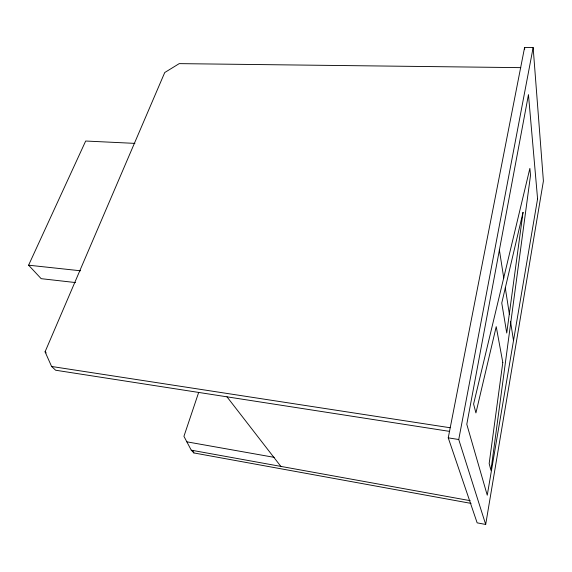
<?xml version="1.0" encoding="UTF-8"?>
<svg xmlns="http://www.w3.org/2000/svg" width="572" height="572" viewBox="0 0 572 572"><rect width="100%" height="100%" fill="white"/><g stroke="black" fill="none" stroke-linecap="round" stroke-linejoin="round"><path stroke-width="0.86" d="M485.685 524.46L543.4 181.045L533.147 47.576L524.581 47.54L448.248 437.852L477.148 522.844L485.685 524.46L458.737 439.511L533.147 47.576M198.684 392.385L183.934 436.322L191.255 450.178L193.901 452.945L471.063 503.396M449.528 431.374L55.634 370.227L51.602 366.473L45.066 351.823L164.736 72.53L179.222 63.628L520.756 67.646M75.49 282.561L41.17 278.671L28.6 265.193L85.678 141.027L134.899 143.379M28.6 265.193L80.581 270.792M51.602 366.473L450.042 427.734M448.248 437.852L458.737 439.511M186.837 441.827L274.217 457.357M191.255 450.178L470.191 500.672M45.066 351.823L46.218 352.91M226.984 396.825L280.859 466.394M192.685 450.65L193.901 452.945M499.392 250.028L503.775 278.178M505.283 287.852L509.395 314.235M510.489 321.271L513.506 340.619M524.581 47.54L524.724 49.171M502.802 362.519L489.167 463.542L490.948 470.348L530.523 175.304L529.872 168.411L473.595 404.046L475.925 412.941L496.224 326.641L502.802 362.519M523.03 212.355L506.742 333.018L501.758 303.031L523.03 212.355M537.58 198.82L487.258 495.216L466.788 424.281L528.464 94.63L537.58 198.82"/></g></svg>
